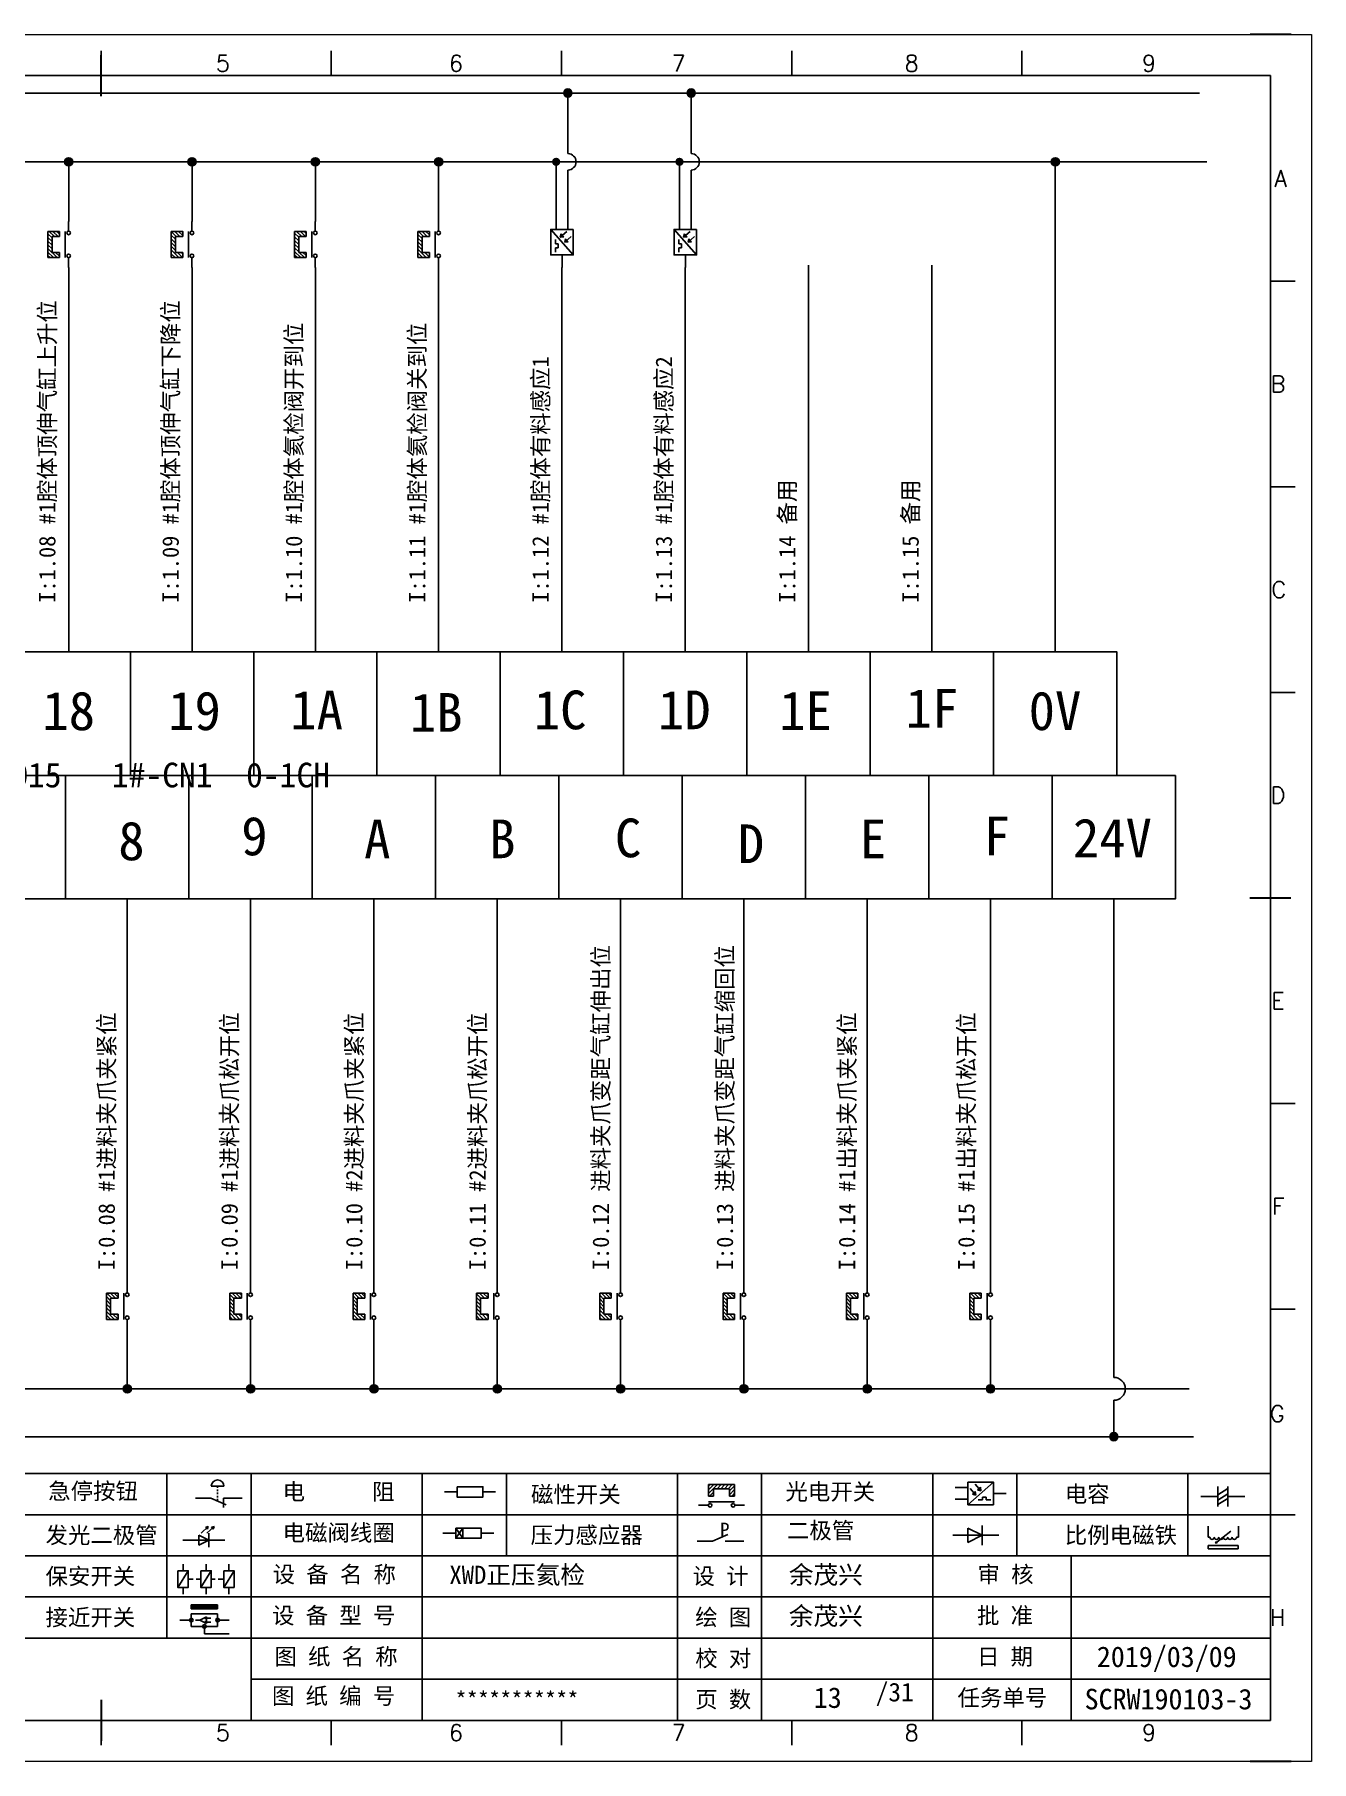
# Model space of a CAD drawing. Header units: millimetres. Extents: x -300 to 54435, y -106 to 60527.
# Drawn here: x 217.2 to 372.5, y 1594.4 to 1804.4 of the extents above; entities that cross this region are included whole.
import ezdxf
from ezdxf.enums import TextEntityAlignment as Align

# ---------------------------------------------------------------- set-up
doc = ezdxf.new("R2010")
doc.units = ezdxf.units.MM
doc.layers.add('AE_BOR', color=1, linetype='Continuous')
doc.styles.get("Standard").update_dxf_attribs({"font": ''})
doc.styles.add('WD', font='romans.shx', dxfattribs={"width": 0.8, "bigfont": 'gbcbig.shx'})
doc.styles.add('汉字', font='')
doc.styles.get('Standard').set_extended_font_data('SimSun')
doc.styles.get('汉字').set_extended_font_data('新宋体')

# ---------------------------------------------------------------- blocks, each defined once
blk = doc.blocks.new('磁性开关')
at = {"linetype": 'ByBlock'}
h = blk.add_hatch(dxfattribs=at)
h.set_pattern_fill('ANSI31', color=256, scale=0.1, style=0)
h.paths.add_polyline_path([(-1910.88, -776.69), (-1910.88, -775.29), (-1907.69, -775.29), (-1907.69, -776.69), (-1908.31, -776.69), (-1908.31, -775.79), (-1910.25, -775.79), (-1910.25, -776.69)])
for p, q in [((-1910.88, -776.69), (-1910.88, -775.29)), ((-1910.88, -775.29), (-1907.69, -775.29)), ((-1910.88, -776.69), (-1910.25, -776.69)), ((-1910.25, -776.69), (-1910.25, -775.79)), ((-1910.25, -775.79), (-1908.31, -775.79)), ((-1908.31, -776.69), (-1908.31, -775.79)), ((-1908.31, -776.69), (-1907.69, -776.69)), ((-1907.69, -775.29), (-1907.69, -776.69)), ((-1910.91, -777.81), (-1912.09, -777.81)), ((-1910.88, -777.39), (-1907.69, -777.39)), ((-1907.66, -777.81), (-1906.48, -777.81))]:
    blk.add_line(p, q, dxfattribs=at)
for centre in [(-1910.68, -777.81), (-1907.88, -777.81)]:
    blk.add_circle(centre, 0.225, dxfattribs=at)
blk = doc.blocks.new('光电开关')
at = {"linetype": 'ByBlock'}
h = blk.add_hatch(dxfattribs=at)
h.set_pattern_fill('ANSI31', color=256, scale=0.01, style=0)
h.set_pattern_definition([(45, (0.172267, 0), (-0.0224506403, 0.0224506403), [])])
h.paths.add_polyline_path([(-1882.44, -776.34), (-1882.5, -775.91), (-1882.68, -776.07)])
h.paths.add_polyline_path([(-1882.86, -776.23), (-1882.44, -776.34), (-1882.68, -776.07)])
h.paths.add_polyline_path([(-1883.05, -776.88), (-1883.11, -776.45), (-1883.29, -776.61)])
h.paths.add_polyline_path([(-1883.47, -776.77), (-1883.05, -776.88), (-1883.29, -776.61)])
for p, q in [((-1884.01, -775.96), (-1885.56, -775.96)), ((-1880.91, -775.3), (-1884.01, -778.05)), ((-1883.75, -776.09), (-1883.05, -776.88)), ((-1883.11, -776.45), (-1883.47, -776.77)), ((-1883.05, -776.88), (-1883.47, -776.77)), ((-1883.14, -775.55), (-1882.44, -776.34)), ((-1883.05, -776.88), (-1883.11, -776.45)), ((-1882.5, -775.91), (-1882.86, -776.23)), ((-1882.44, -776.34), (-1882.86, -776.23)), ((-1882.44, -776.34), (-1882.5, -775.91)), ((-1879.37, -776.67), (-1880.91, -776.67)), ((-1884.01, -777.39), (-1885.56, -777.39)), ((-1882.78, -777.47), (-1882.23, -777.47)), ((-1882.23, -777.47), (-1882.23, -777.14)), ((-1882.23, -777.14), (-1881.78, -777.14)), ((-1881.78, -777.47), (-1881.78, -777.14)), ((-1881.23, -777.47), (-1881.78, -777.47))]:
    blk.add_line(p, q, dxfattribs=at)
blk.add_lwpolyline([(-1884.01, -775.3), (-1880.91, -775.3), (-1880.91, -778.05), (-1884.01, -778.05)], close=True, dxfattribs=at)
blk = doc.blocks.new('电磁阀线圈')
at = {"linetype": 'ByBlock'}
for p, q in [((-1854.61, -796.54), (-1856.17, -796.54)), ((-1854.61, -795.92), (-1853.75, -797.16)), ((-1853.75, -795.92), (-1854.61, -797.16)), ((-1853.75, -795.92), (-1853.75, -797.16)), ((-1851.53, -796.54), (-1849.97, -796.54))]:
    blk.add_line(p, q, dxfattribs=at)
blk.add_lwpolyline([(-1854.61, -795.92), (-1851.53, -795.92), (-1851.53, -797.16), (-1854.61, -797.16)], close=True, dxfattribs=at)
blk = doc.blocks.new('压力感应器')
at = {"linetype": 'ByBlock'}
for p, q in [((-1815.59, -777.73), (-1813.71, -776.93)), ((-1817.44, -777.73), (-1815.59, -777.73)), ((-1811.78, -777.73), (-1814.05, -777.73))]:
    blk.add_line(p, q, dxfattribs=at)
at = {"linetype": 'ByBlock', "insert": (-1814.65, -775.48), "char_height": 1.68, "width": 1.2242, "attachment_point": 1}
blk.add_mtext('{\\fNSimSun|b0|i0|c134|p49;P}', dxfattribs=at)
blk = doc.blocks.new('二极管')
at = {"linetype": 'ByBlock'}
for p, q in [((-1787.52, -776.77), (-1781.92, -776.77)), ((-1783.97, -776.77), (-1785.69, -775.9)), ((-1785.69, -775.9), (-1785.69, -777.65)), ((-1783.97, -776.77), (-1785.69, -777.65)), ((-1783.97, -777.99), (-1783.97, -775.56))]:
    blk.add_line(p, q, dxfattribs=at)
blk = doc.blocks.new('电容')
at = {"linetype": 'ByBlock'}
for p, q in [((-1756.08, -782.99), (-1756.08, -780.56)), ((-1754.86, -780.79), (-1756.08, -781.55)), ((-1754.86, -782.99), (-1754.86, -780.56)), ((-1756.08, -781.77), (-1758.13, -781.77)), ((-1754.86, -781.44), (-1756.08, -782.2)), ((-1754.86, -781.99), (-1756.08, -782.75)), ((-1754.86, -781.77), (-1752.81, -781.77))]:
    blk.add_line(p, q, dxfattribs=at)
blk = doc.blocks.new('发光二极管')
at = {"linetype": 'ByBlock'}
for p, q in [((-1755.78, -785.92), (-1754.89, -785.14)), ((-1754.89, -785.14), (-1755.2, -785.22)), ((-1755.2, -785.22), (-1755.01, -785.43)), ((-1755.08, -785.92), (-1754.18, -785.14)), ((-1754.89, -785.14), (-1755.01, -785.43)), ((-1754.18, -785.14), (-1754.49, -785.22)), ((-1754.49, -785.22), (-1754.31, -785.43)), ((-1754.18, -785.14), (-1754.31, -785.43)), ((-1758.01, -786.77), (-1752.89, -786.77)), ((-1754.84, -786.77), (-1756.04, -786.16)), ((-1756.04, -786.16), (-1756.04, -787.39)), ((-1754.84, -786.77), (-1756.04, -787.39)), ((-1754.84, -787.63), (-1754.84, -785.92))]:
    blk.add_line(p, q, dxfattribs=at)
blk = doc.blocks.new('比例电磁阀')
at = {"linetype": 'ByBlock'}
for p, q in [((-1757.26, -775.38), (-1757.26, -776.71)), ((-1757.26, -776.71), (-1757.05, -776.71)), ((-1754.5, -775.98), (-1756.35, -777.44)), ((-1753.58, -776.71), (-1753.8, -776.71)), ((-1753.58, -775.38), (-1753.58, -776.71)), ((-1753.6, -777.73), (-1757.25, -777.73)), ((-1757.25, -778.13), (-1757.25, -777.73)), ((-1753.6, -778.13), (-1757.25, -778.13)), ((-1756.35, -777.44), (-1756.25, -777.25)), ((-1756.35, -777.44), (-1756.15, -777.38)), ((-1756.15, -777.38), (-1756.25, -777.25)), ((-1753.6, -777.73), (-1753.6, -778.13))]:
    blk.add_line(p, q, dxfattribs=at)
for centre in [(-1756.78, -776.71), (-1756.24, -776.71), (-1755.7, -776.71), (-1755.15, -776.71), (-1754.61, -776.71), (-1754.07, -776.71)]:
    blk.add_arc(centre, 0.271, 180, 0, dxfattribs=at)
blk = doc.blocks.new('保安开关')
at = {"linetype": 'ByBlock'}
for p, q in [((-1757.33, -790.79), (-1758.6, -792.81)), ((-1757.96, -790.79), (-1757.96, -789.97)), ((-1754.54, -790.79), (-1755.81, -792.81)), ((-1755.17, -790.79), (-1755.17, -789.97)), ((-1751.75, -790.79), (-1753.02, -792.81)), ((-1752.39, -790.79), (-1752.39, -789.97)), ((-1757.96, -792.81), (-1757.96, -793.62)), ((-1757.33, -791.8), (-1756.72, -791.8)), ((-1756.35, -791.8), (-1755.89, -791.8)), ((-1755.17, -792.81), (-1755.17, -793.62)), ((-1754.52, -791.8), (-1754.06, -791.8)), ((-1753.69, -791.8), (-1753.08, -791.8)), ((-1752.39, -792.81), (-1752.39, -793.62))]:
    blk.add_line(p, q, dxfattribs=at)
for points in [[(-1758.6, -790.79), (-1757.33, -790.79), (-1757.33, -792.81), (-1758.6, -792.81)], [(-1755.81, -790.79), (-1754.54, -790.79), (-1754.54, -792.81), (-1755.81, -792.81)], [(-1753.02, -790.79), (-1751.75, -790.79), (-1751.75, -792.81), (-1753.02, -792.81)]]:
    blk.add_lwpolyline(points, close=True, dxfattribs=at)
blk = doc.blocks.new('接近开关')
at = {"linetype": 'ByBlock'}
h = blk.add_hatch(dxfattribs=at)
h.set_pattern_fill('ANSI31', color=256, scale=0.01, style=0)
h.set_pattern_definition([(45, (-89.131516, -30.795668), (-0.0224506403, 0.0224506403), [])])
h.paths.add_polyline_path([(-1516.96, -1123.35), (-1516.96, -1122.85), (-1513.76, -1122.85), (-1513.76, -1123.35)])
for p, q in [((-1516.96, -1123.35), (-1516.96, -1122.85)), ((-1516.96, -1122.85), (-1513.76, -1122.85)), ((-1516.96, -1123.35), (-1513.76, -1123.35)), ((-1513.76, -1122.85), (-1513.76, -1123.35)), ((-1517.18, -1124.71), (-1518.36, -1124.71)), ((-1516.96, -1123.95), (-1513.76, -1123.95)), ((-1516.96, -1123.95), (-1516.96, -1125.47)), ((-1516.96, -1125.47), (-1513.76, -1125.47)), ((-1515.91, -1124.71), (-1516.45, -1124.71)), ((-1515.11, -1124.31), (-1515.91, -1124.71)), ((-1515.11, -1125.11), (-1515.91, -1124.71)), ((-1515.33, -1124.53), (-1515.17, -1124.53)), ((-1515.33, -1124.88), (-1515.17, -1124.88)), ((-1515.25, -1124.45), (-1515.25, -1124.61)), ((-1515.11, -1124.31), (-1515.11, -1125.11)), ((-1515.11, -1124.48), (-1514.58, -1124.48)), ((-1515.11, -1124.94), (-1514.58, -1124.94)), ((-1513.76, -1123.95), (-1513.76, -1125.47)), ((-1513.54, -1124.71), (-1512.36, -1124.71)), ((-1515.36, -1125.69), (-1515.36, -1126.36)), ((-1515.36, -1126.36), (-1512.36, -1126.36))]:
    blk.add_line(p, q, dxfattribs=at)
for centre in [(-1516.96, -1124.71), (-1515.36, -1125.47), (-1513.76, -1124.71)]:
    blk.add_circle(centre, 0.225, dxfattribs=at)
blk = doc.blocks.new('电阻')
at = {"linetype": 'ByBlock'}
for p, q in [((-3.09, 0), (-1.57, 0)), ((1.57, 0), (3.09, 0))]:
    blk.add_line(p, q, dxfattribs=at)
blk.add_lwpolyline([(-1.57, 0.63), (1.57, 0.63), (1.57, -0.63), (-1.57, -0.63)], close=True, dxfattribs=at)
blk = doc.blocks.new('急停按钮')
at = {"linetype": 'ByBlock'}
for p, q in [((-1.86, 0), (0, 0)), ((0, 0), (1.88, -0.81)), ((0.06, 1.45), (1.61, 1.45)), ((0.83, 1.45), (0.83, 1.24)), ((0.83, 1.07), (0.83, 0.85)), ((0.83, 0.68), (0.83, 0.47)), ((0.83, 0.29), (0.83, 0.08)), ((3.81, 0), (1.54, 0)), ((1.54, 0), (1.54, -1.15)), ((0.83, -0.09), (0.83, -0.24))]:
    blk.add_line(p, q, dxfattribs=at)
blk.add_arc((0.83, 1.45), 0.774, 0, 180)

msp = doc.modelspace()

# ---------------------------------------------------------------- hatches: boundary and pattern name
at = {"lineweight": -2}
h = msp.add_hatch(color=0, dxfattribs=at)
edge = h.paths.add_edge_path()
edge.add_arc((282.1, 1797.247), 0.5, 0, 360)
h = msp.add_hatch(color=0, dxfattribs=at)
edge = h.paths.add_edge_path()
edge.add_arc((297.1, 1797.247), 0.5, 0, 360)
h = msp.add_hatch(color=0, dxfattribs=at)
edge = h.paths.add_edge_path()
edge.add_arc((221.387, 1788.883), 0.5, 0, 360)
h = msp.add_hatch(color=0, dxfattribs=at)
edge = h.paths.add_edge_path()
edge.add_arc((236.387, 1788.883), 0.5, 0, 360)
h = msp.add_hatch(color=0, dxfattribs=at)
edge = h.paths.add_edge_path()
edge.add_arc((251.387, 1788.883), 0.5, 0, 360)
h = msp.add_hatch(color=0, dxfattribs=at)
edge = h.paths.add_edge_path()
edge.add_arc((266.387, 1788.883), 0.5, 0, 360)
h = msp.add_hatch(color=0, dxfattribs=at)
edge = h.paths.add_edge_path()
edge.add_arc((280.675, 1788.883), 0.5, 0, 360)
h = msp.add_hatch(color=0, dxfattribs=at)
edge = h.paths.add_edge_path()
edge.add_arc((295.675, 1788.883), 0.5, 0, 360)
h = msp.add_hatch(color=0, dxfattribs=at)
edge = h.paths.add_edge_path()
edge.add_arc((341.387, 1788.883), 0.5, 0, 360)
h = msp.add_hatch(color=0, dxfattribs=at)
edge = h.paths.add_edge_path()
edge.add_arc((228.512, 1639.671), 0.5, 0, 360)
h = msp.add_hatch(color=0, dxfattribs=at)
edge = h.paths.add_edge_path()
edge.add_arc((243.512, 1639.671), 0.5, 0, 360)
h = msp.add_hatch(color=0, dxfattribs=at)
edge = h.paths.add_edge_path()
edge.add_arc((258.512, 1639.671), 0.5, 0, 360)
h = msp.add_hatch(color=0, dxfattribs=at)
edge = h.paths.add_edge_path()
edge.add_arc((273.512, 1639.671), 0.5, 0, 360)
h = msp.add_hatch(color=0, dxfattribs=at)
edge = h.paths.add_edge_path()
edge.add_arc((288.512, 1639.671), 0.5, 0, 360)
h = msp.add_hatch(color=0, dxfattribs=at)
edge = h.paths.add_edge_path()
edge.add_arc((303.512, 1639.671), 0.5, 0, 360)
h = msp.add_hatch(color=0, dxfattribs=at)
edge = h.paths.add_edge_path()
edge.add_arc((318.512, 1639.671), 0.5, 0, 360)
h = msp.add_hatch(color=0, dxfattribs=at)
edge = h.paths.add_edge_path()
edge.add_arc((333.512, 1639.671), 0.5, 0, 360)
h = msp.add_hatch(color=0, dxfattribs=at)
edge = h.paths.add_edge_path()
edge.add_arc((348.512, 1633.854), 0.5, 0, 360)

# ---------------------------------------------------------------- linework, layer by layer
at = {"color": 7}
for p, q in [((367.549, 1799.361), (80.549, 1799.361)), ((367.549, 1599.361), (367.549, 1799.361)), ((85.579, 1599.361), (365.079, 1599.361)), ((206.346, 1599.361), (266.296, 1599.361)), ((266.296, 1599.361), (335.081, 1599.361))]:
    msp.add_line(p, q, dxfattribs=at)
at = {"color": 0, "lineweight": -2}
for p, q in [((92.174, 1797.247), (358.927, 1797.247)), ((282.1, 1789.883), (282.1, 1797.247)), ((297.1, 1789.883), (297.1, 1797.247)), ((93.058, 1788.883), (359.811, 1788.883)), ((221.387, 1781.639), (221.387, 1788.883)), ((236.387, 1781.639), (236.387, 1788.883)), ((251.387, 1781.639), (251.387, 1788.883)), ((266.387, 1781.639), (266.387, 1788.883)), ((280.675, 1782.218), (280.675, 1788.883)), ((282.1, 1782.218), (282.1, 1787.883)), ((295.675, 1782.218), (295.675, 1788.883)), ((297.1, 1782.218), (297.1, 1787.883)), ((341.387, 1788.883), (341.387, 1729.277)), ((221.387, 1776.028), (221.387, 1729.277)), ((236.387, 1776.028), (236.387, 1729.277)), ((251.387, 1776.028), (251.387, 1729.277)), ((266.387, 1776.028), (266.387, 1729.277)), ((281.387, 1776.028), (281.387, 1729.277)), ((296.387, 1776.028), (296.387, 1729.277)), ((311.387, 1776.311), (311.387, 1729.277)), ((326.387, 1776.311), (326.387, 1729.277)), ((333.887, 1729.277), (333.887, 1714.277)), ((93.887, 1714.277), (356.012, 1714.277)), ((221.012, 1699.277), (221.012, 1714.277)), ((236.012, 1699.277), (236.012, 1714.277)), ((251.012, 1699.277), (251.012, 1714.277)), ((266.012, 1699.277), (266.012, 1714.277)), ((281.012, 1699.277), (281.012, 1714.277)), ((296.012, 1699.277), (296.012, 1714.277)), ((311.012, 1699.277), (311.012, 1714.277)), ((326.012, 1699.277), (326.012, 1714.277)), ((341.012, 1714.277), (341.012, 1714.277)), ((341.012, 1699.277), (341.012, 1714.277)), ((228.512, 1699.277), (228.512, 1652.527)), ((243.512, 1699.277), (243.512, 1652.527)), ((258.512, 1699.277), (258.512, 1652.527)), ((273.512, 1699.277), (273.512, 1652.527)), ((288.512, 1699.277), (288.512, 1652.527)), ((303.512, 1699.277), (303.512, 1652.527)), ((318.512, 1699.277), (318.512, 1652.527)), ((333.512, 1699.277), (333.512, 1652.527)), ((348.512, 1699.277), (348.512, 1641.066)), ((228.512, 1646.915), (228.512, 1639.671)), ((243.512, 1646.915), (243.512, 1639.671)), ((258.512, 1646.915), (258.512, 1639.671)), ((273.512, 1646.915), (273.512, 1639.671)), ((288.512, 1646.915), (288.512, 1639.671)), ((303.512, 1646.915), (303.512, 1639.671)), ((318.512, 1646.915), (318.512, 1639.671)), ((333.512, 1646.915), (333.512, 1639.671)), ((91.69, 1639.671), (357.68, 1639.671)), ((348.512, 1638.277), (348.512, 1633.854)), ((91.453, 1633.854), (358.206, 1633.854))]:
    msp.add_line(p, q, dxfattribs=at)
at = {"color": 7, "linetype": 'ByBlock'}
for p, q in [((367.549, 1629.361), (80.549, 1629.361)), ((367.549, 1624.361), (80.549, 1624.361)), ((367.549, 1619.361), (80.549, 1619.361)), ((367.549, 1614.361), (80.549, 1614.361)), ((367.549, 1609.361), (80.549, 1609.361)), ((367.549, 1604.361), (243.573, 1604.361))]:
    msp.add_line(p, q, dxfattribs=at)
at = {"color": 7, "lineweight": -2}
for p, q in [((233.335, 1629.361), (233.335, 1609.361)), ((243.573, 1629.361), (243.573, 1599.446)), ((264.383, 1629.361), (264.383, 1619.361)), ((274.621, 1629.361), (274.621, 1619.361)), ((295.431, 1629.361), (295.431, 1619.361)), ((305.669, 1629.361), (305.669, 1619.361)), ((326.479, 1629.361), (326.479, 1619.361)), ((336.717, 1629.361), (336.717, 1619.361)), ((357.527, 1629.361), (357.527, 1619.361)), ((264.383, 1619.361), (264.383, 1599.446)), ((295.431, 1619.361), (295.431, 1599.361)), ((305.669, 1619.361), (305.669, 1599.361)), ((326.479, 1619.361), (326.479, 1599.361)), ((343.332, 1619.361), (343.332, 1599.361))]:
    msp.add_line(p, q, dxfattribs=at)
at = {"color": 7, "ltscale": 2}
for p, q in [((367.549, 1599.361), (367.549, 1620.807)), ((335.081, 1599.361), (365.079, 1599.361)), ((335.081, 1599.361), (367.549, 1599.361))]:
    msp.add_line(p, q, dxfattribs=at)
at = {"color": 0, "lineweight": -2}
for points in [[(213.887, 1729.277), (228.887, 1729.277)], [(228.887, 1729.277), (243.887, 1729.277)], [(228.887, 1714.277), (228.887, 1729.277)], [(243.887, 1729.277), (258.887, 1729.277)], [(243.887, 1714.277), (243.887, 1729.277)], [(258.887, 1729.277), (273.887, 1729.277)], [(258.887, 1714.277), (258.887, 1729.277)], [(273.887, 1729.277), (288.887, 1729.277)], [(273.887, 1714.277), (273.887, 1729.277)], [(288.887, 1729.277), (303.887, 1729.277)], [(288.887, 1714.277), (288.887, 1729.277)], [(303.887, 1729.277), (318.887, 1729.277)], [(303.887, 1714.277), (303.887, 1729.277)], [(318.887, 1729.277), (333.887, 1729.277)], [(318.887, 1714.277), (318.887, 1729.277)], [(333.887, 1729.277), (348.887, 1729.277), (348.887, 1714.277)], [(356.012, 1714.277), (356.012, 1699.277), (341.012, 1699.277)], [(221.012, 1699.277), (206.012, 1699.277)], [(236.012, 1699.277), (221.012, 1699.277)], [(251.012, 1699.277), (236.012, 1699.277)], [(266.012, 1699.277), (251.012, 1699.277)], [(281.012, 1699.277), (266.012, 1699.277)], [(296.012, 1699.277), (281.012, 1699.277)], [(311.012, 1699.277), (296.012, 1699.277)], [(326.012, 1699.277), (311.012, 1699.277)], [(341.012, 1699.277), (326.012, 1699.277)]]:
    msp.add_lwpolyline(points, dxfattribs=at)
for centre in [(282.1, 1797.247), (297.1, 1797.247), (221.387, 1788.883), (236.387, 1788.883), (251.387, 1788.883), (266.387, 1788.883), (341.387, 1788.883), (228.512, 1639.671), (243.512, 1639.671), (258.512, 1639.671), (273.512, 1639.671), (288.512, 1639.671), (303.512, 1639.671), (318.512, 1639.671), (333.512, 1639.671), (348.512, 1633.854)]:
    msp.add_circle(centre, 0.5, dxfattribs=at)
for centre in [(282.1, 1788.883), (297.1, 1788.883)]:
    msp.add_arc(centre, 1, 270, 90, dxfattribs=at)
at = {"color": 0, "ltscale": 2}
msp.add_arc((348.512, 1639.671), 1.394, 270, 90, dxfattribs=at)
at = {"layer": 'AE_BOR', "color": 7, "lineweight": 15}
for p, q in [((75.546, 1804.361), (372.546, 1804.361)), ((372.546, 1804.361), (372.546, 1594.361)), ((372.546, 1594.361), (75.546, 1594.361))]:
    msp.add_line(p, q, dxfattribs=at)
at = {"layer": 'AE_BOR', "color": 7, "lineweight": 30}
for p, q in [((370.079, 1804.361), (365.079, 1804.361)), ((225.329, 1796.861), (225.329, 1801.861)), ((365.049, 1699.361), (370.049, 1699.361)), ((225.329, 1601.861), (225.329, 1596.861)), ((225.329, 1599.361), (225.329, 1596.861)), ((370.079, 1594.361), (365.079, 1594.361))]:
    msp.add_line(p, q, dxfattribs=at)
at = {"layer": 'AE_BOR', "color": 7}
for p, q in [((225.329, 1799.361), (225.329, 1802.361)), ((253.329, 1799.361), (253.329, 1802.361)), ((281.329, 1799.361), (281.329, 1802.361)), ((309.329, 1799.361), (309.329, 1802.361)), ((337.329, 1799.361), (337.329, 1802.361)), ((367.549, 1774.361), (370.549, 1774.361)), ((367.549, 1749.361), (370.549, 1749.361)), ((367.549, 1724.361), (370.549, 1724.361)), ((367.549, 1674.361), (370.549, 1674.361)), ((367.549, 1649.361), (370.549, 1649.361)), ((367.549, 1624.361), (370.549, 1624.361)), ((225.329, 1599.361), (225.329, 1596.361)), ((253.329, 1599.361), (253.329, 1596.361)), ((281.329, 1599.361), (281.329, 1596.361)), ((309.329, 1599.361), (309.329, 1596.361)), ((337.329, 1599.361), (337.329, 1596.361))]:
    msp.add_line(p, q, dxfattribs=at)

# ---------------------------------------------------------------- block references
at = {"linetype": 'ByBlock'}
for name, p, rotation in [('磁性开关', (-556.426, 3688.115), 90), ('磁性开关', (-541.426, 3688.115), 90), ('磁性开关', (-526.426, 3688.115), 90), ('磁性开关', (-511.426, 3688.115), 90), ('光电开关', (1058.061, -103.338), 270), ('光电开关', (1073.061, -103.338), 270), ('磁性开关', (-549.302, 3559.003), 90), ('磁性开关', (-534.302, 3559.003), 90), ('磁性开关', (-519.302, 3559.003), 90), ('磁性开关', (-504.302, 3559.003), 90), ('磁性开关', (-489.302, 3559.003), 90), ('磁性开关', (-474.302, 3559.003), 90), ('磁性开关', (-459.302, 3559.003), 90), ('磁性开关', (-444.302, 3559.003), 90)]:
    msp.add_blockref(name, p, dxfattribs=dict(at, rotation=rotation))
at = {"color": 7}
for name, p in [('急停按钮', (238.661, 1626.377)), ('电阻', (270.202, 1627.137))]:
    msp.add_blockref(name, p, dxfattribs=at)
at = {"color": 7, "linetype": 'ByBlock'}
for name, p in [('磁性开关', (2210.075, 2403.32)), ('光电开关', (2214.771, 2403.63)), ('电容', (2117.238, 2408.342)), ('压力感应器', (2115.27, 2398.877)), ('发光二极管', (1993.261, 2408.053)), ('电磁阀线圈', (2123.071, 2418.658)), ('二极管', (2116.458, 2398.635)), ('比例电磁阀', (2117.238, 2398.342)), ('保安开关', (1993.261, 2408.342)), ('接近开关', (1753.262, 2736.259))]:
    msp.add_blockref(name, p, dxfattribs=at)

# ---------------------------------------------------------------- texts
msp.add_text('13', height=2.5).set_placement((312.013, 1600.873))
at = {"color": 0, "lineweight": -2, "char_height": 2, "width": 71.79445, "attachment_point": 1, "rotation": 90}
for s, insert in [('{\\C256;I:1.08 #1腔体顶伸气缸上升位}', (217.774, 1735.263)), ('{\\C256;I:1.09 #1腔体顶伸气缸下降位}', (232.774, 1735.263)), ('{\\C256;I:1.10 #1腔体氦检阀开到位}', (247.774, 1735.263)), ('{\\C256;I:1.11 #1腔体氦检阀关到位}', (262.774, 1735.263)), ('{\\C256;I:1.12 #1腔体有料感应1}', (277.774, 1735.263)), ('{\\C256;I:1.13 #1腔体有料感应2}', (292.774, 1735.263)), ('{\\C256;I:1.14 备用}', (307.774, 1735.263)), ('{\\C256;I:1.15 备用}', (322.774, 1735.263)), ('{\\C256;I:0.12 进料夹爪变距气缸伸出位}', (285.102, 1654.103)), ('{\\C256;I:0.13 进料夹爪变距气缸缩回位}', (300.193, 1654.103)), ('{\\C256;I:0.08 #1进料夹爪夹紧位}', (224.996, 1654.103)), ('{\\C256;I:0.09 #1进料夹爪松开位}', (239.938, 1654.103)), ('{\\C256;I:0.10 #2进料夹爪夹紧位}', (255.11, 1654.103)), ('{\\C256;I:0.11 #2进料夹爪松开位}', (270.106, 1654.103)), ('{\\C256;I:0.14 #1出料夹爪夹紧位}', (315.05, 1654.103)), ('{\\C256;I:0.15 #1出料夹爪松开位}', (329.561, 1654.103))]:
    msp.add_mtext(s, dxfattribs=dict(at, insert=insert))
at = {"color": 0, "lineweight": -2, "attachment_point": 1}
for s, insert, char_height, width in [('18', (218.187, 1724.478), 4.7064, 7.20347), ('19', (233.49, 1724.484), 4.7064, 7.20347), ('1A', (248.347, 1724.587), 4.7064, 7.20347), ('1B', (262.896, 1724.278), 4.7064, 7.20347), ('1C', (277.959, 1724.587), 4.7064, 7.20347), ('1D', (293.058, 1724.589), 4.7064, 7.20347), ('1E', (307.813, 1724.486), 4.7064, 7.20347), ('1F', (323.186, 1724.795), 4.7064, 7.20347), ('0V', (338.147, 1724.486), 4.7064, 7.20347), ('ID261-DO15   1#-CN1  0-1CH               ', (200.107, 1715.814), 3, 61.03402), ('8', (227.419, 1708.66), 4.706, 7.20347), ('9', (242.379, 1709.257), 4.706, 7.20347), ('A', (257.321, 1708.899), 4.706, 7.20347), ('B', (272.527, 1708.903), 4.706, 7.20347), ('C', (287.827, 1709.023), 4.706, 7.20347), ('D', (302.77, 1708.306), 4.706, 7.20347), ('E', (317.62, 1708.906), 4.706, 7.20347), ('F', (332.682, 1709.264), 4.706, 7.20347), ('24V', (343.538, 1709.025), 4.7064, 7.20347)]:
    msp.add_mtext(s, dxfattribs=dict(at, insert=insert, char_height=char_height, width=width))
at = {"color": 7, "char_height": 2, "attachment_point": 1, "style": '汉字'}
for s, insert in [('{\\fKaiTi_GB2312|b0|i0|c134|p49;急停按钮}', (218.901, 1628.24)), ('{\\fKaiTi_GB2312|b0|i0|c134|p49;电      阻}', (247.407, 1628.168)), ('{\\fKaiTi_GB2312|b0|i0|c134|p49;磁性开关}', (277.618, 1627.832)), ('{\\fKaiTi_GB2312|b0|i0|c134|p49;光电开关}', (308.569, 1628.169)), ('{\\fKaiTi_GB2312|b0|i0|c134|p49;电容}', (342.544, 1627.882)), ('{\\fKaiTi_GB2312|b0|i0|c134|p49;电磁阀线圈}', (247.407, 1623.168)), ('{\\fKaiTi_GB2312|b0|i0|c134|p49;二极管}', (308.75, 1623.453)), ('{\\fKaiTi_GB2312|b0|i0|c134|p49;发光二极管}', (218.568, 1622.882)), ('{\\fKaiTi_GB2312|b0|i0|c134|p49;压力感应器}', (277.565, 1622.892)), ('{\\fKaiTi_GB2312|b0|i0|c134|p49;比例电磁铁}', (342.544, 1622.882)), ('{\\fKaiTi_GB2312|b0|i0|c134|p49;保安开关}', (218.568, 1617.882)), ('{\\fKaiTi_GB2312|b0|i0|c134|p0;设 备 名 称}', (246.2, 1618.116)), ('{\\fKaiTi_GB2312|b0|i0|c134|p0;设 计}', (297.267, 1617.901)), ('{\\fKaiTi_GB2312|b0|i0|c134|p0;审 核}', (331.935, 1618.11)), ('{\\fKaiTi_GB2312|b0|i0|c134|p49;接近开关}', (218.568, 1612.882)), ('{\\fKaiTi_GB2312|b0|i0|c134|p0;设 备 型 号}', (246.126, 1613.116)), ('{\\fKaiTi_GB2312|b0|i0|c134|p0;绘 图}', (297.596, 1612.901)), ('{\\fKaiTi_GB2312|b0|i0|c134|p0;批 准}', (331.865, 1613.11)), ('{\\fKaiTi_GB2312|b0|i0|c134|p0;图 纸 名 称}', (246.409, 1608.116)), ('{\\fKaiTi_GB2312|b0|i0|c134|p0;校 对}', (297.596, 1607.901)), ('{\\fKaiTi_GB2312|b0|i0|c134|p0;日 期}', (331.865, 1608.11)), ('{\\fKaiTi_GB2312|b0|i0|c134|p0;图 纸 编 号}', (246.111, 1603.333)), ('{\\fKaiTi_GB2312|b0|i0|c134|p0;页 数}', (297.596, 1602.901)), ('{\\fKaiTi_GB2312|b0|i0|c134|p0;任务单号}', (329.489, 1603.11))]:
    msp.add_mtext(s, dxfattribs=dict(at, insert=insert))
at = {"color": 7, "char_height": 2.2, "attachment_point": 1}
for s, insert, width in [('{\\fKaiTi_GB2312|b0|i0|c134|p49;XWD\\fNSimSun|b0|i0|c134|p49;正}压氦检', (267.693, 1618.16), 26.57668), ('余茂兴', (308.979, 1618.16), 15.31746), ('余茂兴', (308.979, 1613.16), 15.31746)]:
    msp.add_mtext(s, dxfattribs=dict(at, insert=insert, width=width))
at = {"char_height": 2.5, "attachment_point": 1}
for s, width, insert in [('2019/03/09', 15.27785, (346.439, 1608.343)), ('SCRW190103-3', 16.39674, (344.953, 1603.195))]:
    msp.add_mtext_dynamic_manual_height_columns(s, width=width, gutter_width=12.5, heights=[0], dxfattribs=dict(at, insert=insert))
at = {"color": 7, "lineweight": -2, "insert": (275.907, 1601.861), "char_height": 2, "width": 31.04816, "attachment_point": 5}
msp.add_mtext('{\\C256;***********}', dxfattribs=at)
at = {"color": 7, "linetype": 'ByBlock', "lineweight": -2, "insert": (318.182, 1602.522), "char_height": 4.26888, "width": 20.81025, "attachment_point": 5}
msp.add_mtext('  {\\H0.53119x; /31}', dxfattribs=at)
at = {"layer": 'AE_BOR', "color": 7, "style": 'WD'}
for s, p in [('5', (240.141, 1799.861)), ('6', (268.486, 1799.861)), ('7', (295.584, 1799.861)), ('8', (323.913, 1799.861)), ('9', (352.778, 1799.861)), ('5', (240.141, 1596.861)), ('6', (268.486, 1596.861)), ('7', (295.584, 1596.861)), ('8', (323.913, 1596.861)), ('9', (352.778, 1596.861))]:
    msp.add_text(s, height=2, dxfattribs=at).set_placement(p, align=Align.CENTER)
for s, p in [('A', (369.573, 1786.861)), ('B', (369.383, 1761.861)), ('C', (369.478, 1736.861)), ('D', (369.383, 1711.861)), ('E', (369.287, 1686.861)), ('F', (369.287, 1661.861)), ('F', (369.287, 1661.861)), ('G', (369.287, 1636.642)), ('H', (369.383, 1611.861))]:
    msp.add_text(s, height=2, dxfattribs=at).set_placement(p, align=Align.MIDDLE_RIGHT)

doc.saveas('drawing.dxf')
